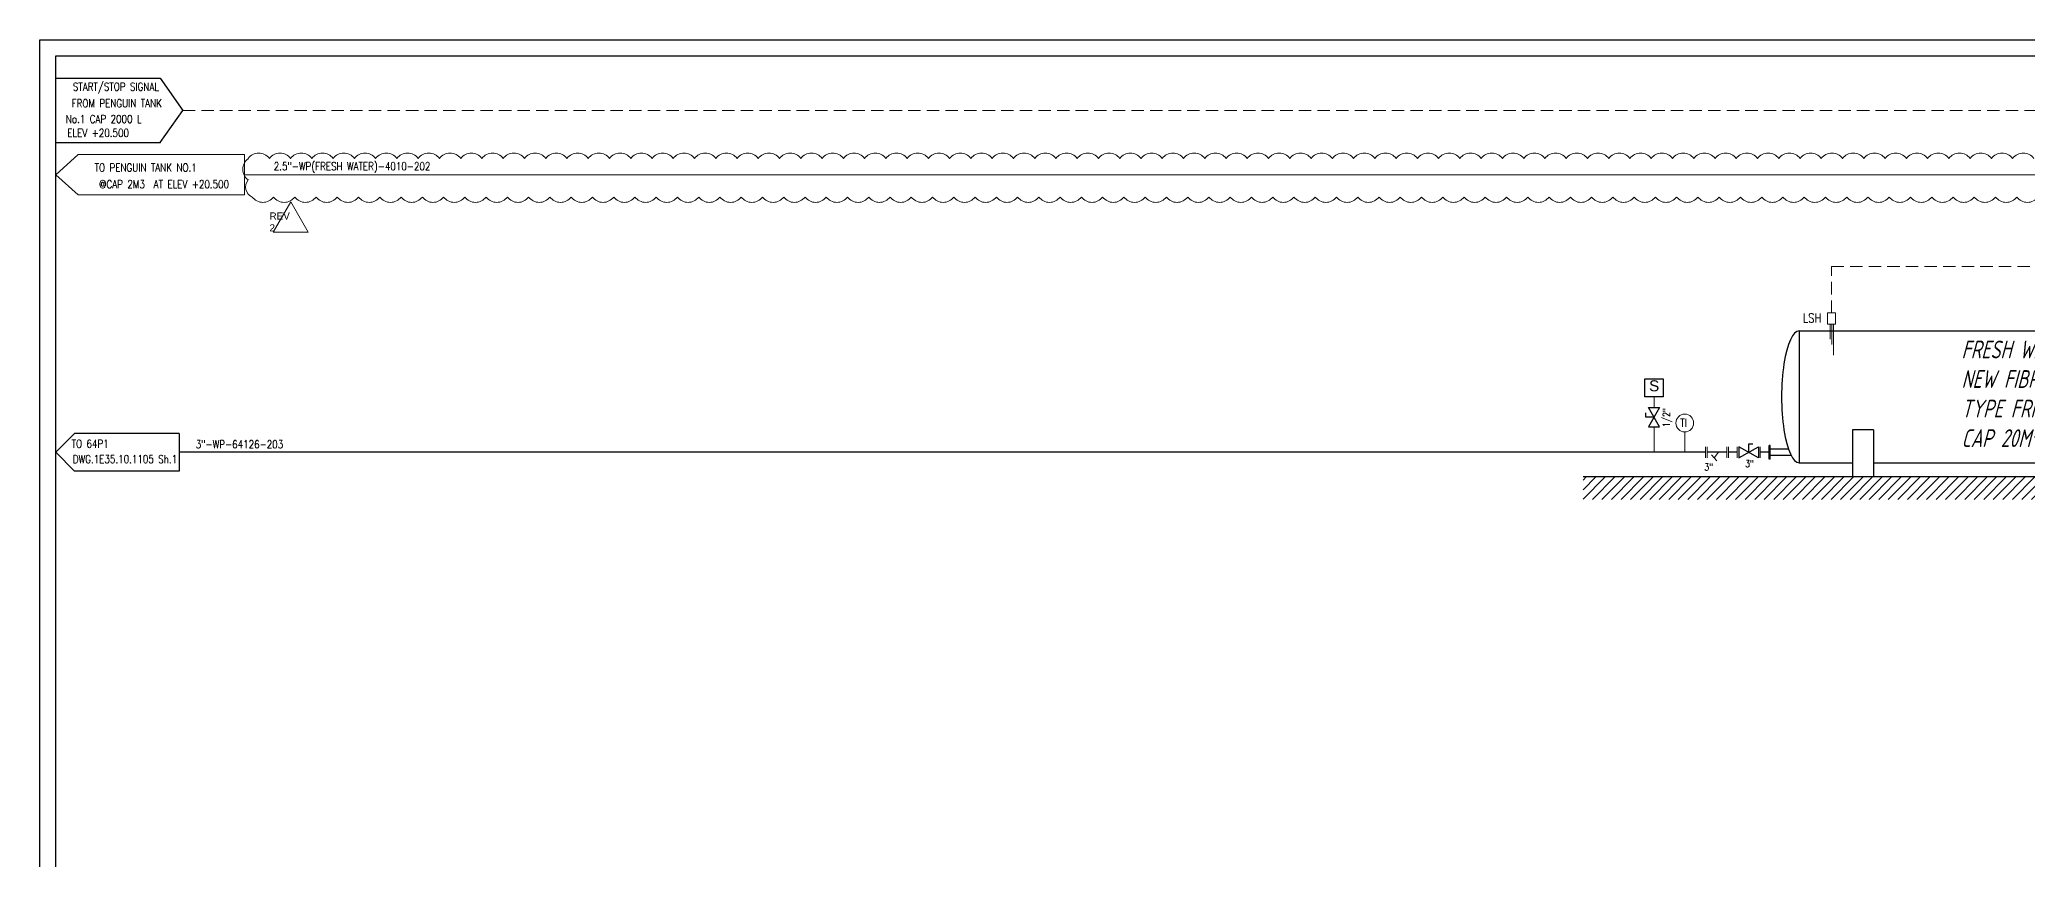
# Model space of a CAD drawing. Extents: x -29512 to 147477, y -5232 to 39709.
# Drawn here: x 140520.8 to 140801.3, y 8057.7 to 8173.2 of the extents above; entities that cross this region are included whole.
import ezdxf
from ezdxf.enums import TextEntityAlignment as Align

# ---------------------------------------------------------------- set-up
doc = ezdxf.new("R2010")
doc.units = 0
doc.linetypes.add('HIDDEN', pattern=[0.375, 0.25, -0.125])
doc.layers.get('0').update_dxf_attribs({"linetype": 'CONTINUOUS'})
doc.layers.add('DIMENSION', color=3, linetype='CONTINUOUS')
doc.layers.add('S', color=7, linetype='CONTINUOUS')
doc.layers.add('FITTING', color=7, linetype='CONTINUOUS', lineweight=13)
doc.layers.add('TAG', color=140, linetype='CONTINUOUS', lineweight=13)
doc.styles.add('A3', font='arial.ttf', dxfattribs={"height": 0.3})
doc.styles.add('C4', font='COMPLEX', dxfattribs={"height": 0.4})
doc.styles.add('Romans100', font='romans.shx', dxfattribs={"width": 0.8, "height": 200})
doc.styles.add('S', font='ITALIC', dxfattribs={"height": 6})
doc.styles.add('S25', font='SIMPLEX', dxfattribs={"width": 0.8, "height": 0.25})
doc.styles.add('STYLE4', font='isocp.shx', dxfattribs={"width": 0.8, "oblique": 15, "height": 2})

# ---------------------------------------------------------------- blocks, each defined once
blk = doc.blocks.new('PRESA', base_point=(1.75, 0.1))
for p, q in [((1.5, 0.1), (1.5, 0.6)), ((1.5, 0.6), (2, 0.6)), ((2, 0.6), (2, 0.1)), ((2, 0.1), (1.5, 0.1))]:
    blk.add_line(p, q)
at = {"style": 'S', "width": 1.2}
blk.add_attdef('1', text='', height=0.3, dxfattribs=at).set_placement((1.75, 0.2), align=Align.CENTER)

msp = doc.modelspace()

# ---------------------------------------------------------------- hatches: boundary and pattern name
at = {"layer": 'DIMENSION', "linetype": 'ByBlock', "ltscale": 0.5}
h = msp.add_hatch(dxfattribs=at)
h.set_pattern_fill('ANSI31', color=0, scale=0.3, style=0)
h.set_pattern_definition([(45, (66.4728, -724.9901), (-0.673519209, 0.673519209), [])])
h.paths.add_polyline_path([(140836.8579, 8108.3877), (140738.5653, 8108.3877), (140738.5653, 8111.5531), (140836.8579, 8111.5531)])

# ---------------------------------------------------------------- linework, layer by layer
for p, q in [((140523.0416, 8167.7981), (140537.7965, 8167.7981)), ((140537.7965, 8167.7981), (140540.9687, 8163.2482)), ((140523.0416, 8158.6983), (140537.8256, 8158.6983)), ((140747.4126, 8119.9957), (140747.4126, 8120.5858)), ((140748.5928, 8119.9957), (140747.4126, 8119.9957)), ((140747.806, 8121.3726), (140749.3797, 8121.3726)), ((140749.3797, 8121.3726), (140747.806, 8118.6188)), ((140749.3797, 8118.6188), (140747.806, 8121.3726)), ((140525.6899, 8117.6791), (140523.0416, 8115.0308)), ((140540.4448, 8117.6791), (140525.6899, 8117.6791)), ((140540.4448, 8117.6791), (140540.4448, 8112.3825)), ((140747.806, 8118.6188), (140749.3797, 8118.6188)), ((140523.0416, 8115.0308), (140525.6899, 8112.3825)), ((140760.5654, 8115.8176), (140760.5654, 8114.244)), ((140763.3192, 8114.244), (140760.5654, 8115.8176)), ((140760.5654, 8114.244), (140763.3192, 8115.8176)), ((140761.9423, 8116.211), (140762.5324, 8116.211)), ((140761.9423, 8115.0308), (140761.9423, 8116.211)), ((140763.3192, 8115.8176), (140763.3192, 8114.244)), ((140540.4448, 8112.3825), (140525.6899, 8112.3825))]:
    msp.add_line(p, q)
at = {"color": 1, "lineweight": 20}
for p, q in [((140556.2424, 8150.3296), (140553.7494, 8146.0754)), ((140556.2424, 8150.3296), (140558.6511, 8146.0754)), ((140553.7494, 8146.0754), (140558.6511, 8146.0754))]:
    msp.add_line(p, q, dxfattribs=at)
at = {"color": 1, "lineweight": 5}
for p, q in [((140773.4595, 8133.1072), (140773.4595, 8130.9716)), ((140773.6795, 8133.1072), (140773.6795, 8130.2408)), ((140773.9103, 8133.1072), (140773.9103, 8128.7338))]:
    msp.add_line(p, q, dxfattribs=at)
at = {"lineweight": 15}
for p, q in [((140756.0877, 8115.0306), (140758.8415, 8115.0311)), ((140756.6721, 8114.6771), (140757.4346, 8113.827)), ((140757.6751, 8115.0308), (140757.0533, 8114.2521))]:
    msp.add_line(p, q, dxfattribs=at)
at = {"color": 1, "lineweight": 5}
msp.add_lwpolyline([(140773.0766, 8134.6808), (140774.1791, 8134.6808), (140774.1791, 8133.1072), (140773.0766, 8133.1072)], close=True, dxfattribs=at)
at = {"lineweight": 15}
for points in [[(140756.0877, 8115.8169), (140756.0877, 8114.2433)], [(140758.8415, 8115.8169), (140758.8415, 8114.2433)]]:
    msp.add_lwpolyline(points, dxfattribs=at)
at = {"layer": 'DIMENSION', "color": 0, "linetype": 'ByBlock', "ltscale": 0.5}
for p, q in [((140537.7674, 8158.6983), (140540.9687, 8163.2482)), ((140755.8572, 8115.0308), (140540.4448, 8115.0308)), ((140758.8415, 8115.0308), (140756.0877, 8115.0308)), ((140760.3349, 8115.0308), (140759.072, 8115.0308)), ((140764.8304, 8115.0308), (140763.5497, 8115.0308)), ((140836.6393, 8111.5531), (140738.5961, 8111.5531))]:
    msp.add_line(p, q, dxfattribs=at)
at = {"layer": 'DIMENSION', "color": 4, "linetype": 'HIDDEN', "lineweight": 15, "ltscale": 7}
msp.add_line((140540.9687, 8163.2482), (140881.016, 8163.2482), dxfattribs=at)
at = {"layer": 'DIMENSION', "color": 4, "linetype": 'HIDDEN', "lineweight": 5, "ltscale": 7}
for p, q in [((140773.6278, 8134.6808), (140773.6278, 8141.225)), ((140773.6278, 8141.225), (140842.1901, 8141.225))]:
    msp.add_line(p, q, dxfattribs=at)
at = {"layer": 'DIMENSION', "color": 3, "linetype": 'ByBlock'}
for p, q in [((140769.0772, 8132.1531), (140769.0772, 8113.5531)), ((140769.0772, 8132.1531), (140814.0772, 8132.1531)), ((140776.5772, 8118.2031), (140776.5772, 8111.5531)), ((140779.5772, 8118.2031), (140776.5772, 8118.2031)), ((140779.5772, 8118.2031), (140779.5772, 8111.5531)), ((140769.0772, 8113.5531), (140776.5772, 8113.5531)), ((140779.5772, 8111.5531), (140776.5772, 8111.5531)), ((140779.5772, 8113.5531), (140803.5772, 8113.5531))]:
    msp.add_line(p, q, dxfattribs=at)
at = {"layer": 'DIMENSION', "color": 0, "linetype": 'ByBlock', "lineweight": 15, "ltscale": 0.5}
for p, q in [((140748.5928, 8121.3726), (140748.5928, 8122.8305)), ((140748.5928, 8115.0308), (140748.5928, 8118.6188)), ((140752.9166, 8115.0308), (140752.9166, 8117.905))]:
    msp.add_line(p, q, dxfattribs=at)
at = {"layer": 'DIMENSION', "color": 6, "linetype": 'ByBlock', "lineweight": 15, "ltscale": 0.5}
for p, q in [((140755.8572, 8115.8176), (140755.8572, 8114.244)), ((140759.072, 8115.8176), (140759.072, 8114.244)), ((140760.3349, 8115.8176), (140760.3349, 8114.244)), ((140763.5497, 8115.8176), (140763.5497, 8114.244))]:
    msp.add_line(p, q, dxfattribs=at)
at = {"layer": 'DIMENSION', "color": 3}
for p, q in [((140764.8304, 8114.0858), (140764.8304, 8115.9758)), ((140764.9904, 8115.9758), (140764.8304, 8115.9758)), ((140764.9904, 8114.0858), (140764.8304, 8114.0858)), ((140764.9904, 8114.0858), (140764.9904, 8115.9758))]:
    msp.add_line(p, q, dxfattribs=at)
at = {"layer": 'DIMENSION', "color": 3, "linetype": 'ByBlock', "ltscale": 5}
for p, q in [((140767.555, 8115.4758), (140764.9904, 8115.4758)), ((140767.9322, 8114.5858), (140764.9904, 8114.5858))]:
    msp.add_line(p, q, dxfattribs=at)
at = {"layer": 'DIMENSION', "color": 6, "linetype": 'ByBlock', "ltscale": 0.5}
msp.add_lwpolyline([(140940.7916, 7876.2005), (140520.7916, 7876.2005), (140520.7916, 8173.2005), (140940.7916, 8173.2005)], close=True, dxfattribs=at)
at = {"layer": 'DIMENSION', "color": 0, "linetype": 'ByBlock', "ltscale": 0.5}
msp.add_lwpolyline([(140523.0416, 8170.9505), (140938.5416, 8170.9505), (140938.5416, 7878.4505), (140523.0416, 7878.4505)], close=True, dxfattribs=at)
at = {"layer": 'DIMENSION', "color": 0, "linetype": 'ByBlock', "lineweight": 15, "ltscale": 0.5}
msp.add_circle((140752.9166, 8119.1587), 1.2537, dxfattribs=at)
at = {"layer": 'DIMENSION', "color": 3, "linetype": 'ByBlock'}
msp.add_ellipse((140769.0772, 8122.8531), major_axis=(0, -9.3), ratio=0.2688172, start_param=3.14159265, end_param=6.28318531, dxfattribs=at)
at = {"layer": 'FITTING', "linetype": 'ByBlock', "ltscale": 0.5}
for p, q in [((140523.0416, 8167.7981), (140523.0416, 8158.6983)), ((140549.7016, 8154.1755), (140857.5148, 8154.1755))]:
    msp.add_line(p, q, dxfattribs=at)
msp.add_lwpolyline([(140549.7016, 8151.3342), (140549.7016, 8157.0168), (140526.2137, 8157.0168), (140523.0416, 8154.1755), (140526.2137, 8151.3342)], close=True, dxfattribs=at)
at = {"layer": 'FITTING', "color": 6, "linetype": 'ByBlock', "ltscale": 0.5}
msp.add_lwpolyline([(140802.7794, 8151.0198, -0.5), (140799.7794, 8151.0198, -0.5), (140796.7794, 8151.0198, -0.5), (140793.7794, 8151.0198, -0.5), (140790.7794, 8151.0198, -0.5), (140787.7794, 8151.0198, -0.5), (140784.7794, 8151.0198, -0.5), (140781.7794, 8151.0198, -0.5), (140778.7794, 8151.0198, -0.5), (140775.7794, 8151.0198, -0.5), (140772.7794, 8151.0198, -0.5), (140769.7794, 8151.0198, -0.5), (140766.7794, 8151.0198, -0.5), (140763.7794, 8151.0198, -0.5), (140760.7794, 8151.0198, -0.5), (140757.7794, 8151.0198, -0.5), (140754.7794, 8151.0198, -0.5), (140751.7794, 8151.0198, -0.5), (140748.7794, 8151.0198, -0.5), (140745.7794, 8151.0198, -0.5), (140742.7794, 8151.0198, -0.5), (140739.7794, 8151.0198, -0.5), (140736.7794, 8151.0198, -0.5), (140733.7794, 8151.0198, -0.5), (140730.7794, 8151.0198, -0.5), (140727.7794, 8151.0198, -0.5), (140724.7794, 8151.0198, -0.5), (140721.7794, 8151.0198, -0.5), (140718.7794, 8151.0198, -0.5), (140715.7794, 8151.0198, -0.5), (140712.7794, 8151.0198, -0.5), (140709.7794, 8151.0198, -0.5), (140706.7794, 8151.0198, -0.5), (140703.7794, 8151.0198, -0.5), (140700.7794, 8151.0198, -0.5), (140697.7794, 8151.0198, -0.5), (140694.7794, 8151.0198, -0.5), (140691.7794, 8151.0198, -0.5), (140688.7794, 8151.0198, -0.5), (140685.7794, 8151.0198, -0.5), (140682.7794, 8151.0198, -0.5), (140679.7794, 8151.0198, -0.5), (140676.7794, 8151.0198, -0.5), (140673.7794, 8151.0198, -0.5), (140670.7794, 8151.0198, -0.5), (140667.7794, 8151.0198, -0.5), (140664.7794, 8151.0198, -0.5), (140661.7794, 8151.0198, -0.5), (140658.7794, 8151.0198, -0.5), (140655.7794, 8151.0198, -0.5), (140652.7794, 8151.0198, -0.5), (140649.7794, 8151.0198, -0.5), (140646.7794, 8151.0198, -0.5), (140643.7794, 8151.0198, -0.5), (140640.7794, 8151.0198, -0.5), (140637.7794, 8151.0198, -0.5), (140634.7794, 8151.0198, -0.5), (140631.7794, 8151.0198, -0.5), (140628.7794, 8151.0198, -0.5), (140625.7794, 8151.0198, -0.5), (140622.7794, 8151.0198, -0.5), (140619.7794, 8151.0198, -0.5), (140616.7794, 8151.0198, -0.5), (140613.7794, 8151.0198, -0.5), (140610.7794, 8151.0198, -0.5), (140607.7794, 8151.0198, -0.5), (140604.7794, 8151.0198, -0.5), (140601.7794, 8151.0198, -0.5), (140598.7794, 8151.0198, -0.5), (140595.7794, 8151.0198, -0.5), (140592.7794, 8151.0198, -0.5), (140589.7794, 8151.0198, -0.5), (140586.7794, 8151.0198, -0.5), (140583.7794, 8151.0198, -0.5), (140580.7794, 8151.0198, -0.5), (140577.7794, 8151.0198, -0.5), (140574.7794, 8151.0198, -0.5), (140571.7794, 8151.0198, -0.5), (140568.7794, 8151.0198, -0.5), (140565.7794, 8151.0198, -0.5), (140562.7794, 8151.0198, -0.5), (140559.7794, 8151.0198, -0.5), (140556.7794, 8151.0198, -0.5), (140553.7794, 8151.0198, -0.5), (140550.7794, 8151.0198, -0.5), (140550.1912, 8153.4316, -0.5), (140550.1912, 8156.4316), (140550.1912, 8156.4794, -0.5), (140553.1912, 8156.4794, -0.5), (140556.1912, 8156.4794, -0.5), (140559.1912, 8156.4794, -0.5), (140562.1912, 8156.4794, -0.5), (140565.1912, 8156.4794, -0.5), (140568.1912, 8156.4794, -0.5), (140571.1912, 8156.4794, -0.5), (140574.1912, 8156.4794, -0.5), (140577.1912, 8156.4794, -0.5), (140580.1912, 8156.4794, -0.5), (140583.1912, 8156.4794, -0.5), (140586.1912, 8156.4794, -0.5), (140589.1912, 8156.4794, -0.5), (140592.1912, 8156.4794, -0.5), (140595.1912, 8156.4794, -0.5), (140598.1912, 8156.4794, -0.5), (140601.1912, 8156.4794, -0.5), (140604.1912, 8156.4794, -0.5), (140607.1912, 8156.4794, -0.5), (140610.1912, 8156.4794, -0.5), (140613.1912, 8156.4794, -0.5), (140616.1912, 8156.4794, -0.5), (140619.1912, 8156.4794, -0.5), (140622.1912, 8156.4794, -0.5), (140625.1912, 8156.4794, -0.5), (140628.1912, 8156.4794, -0.5), (140631.1912, 8156.4794, -0.5), (140634.1912, 8156.4794, -0.5), (140637.1912, 8156.4794, -0.5), (140640.1912, 8156.4794, -0.5), (140643.1912, 8156.4794, -0.5), (140646.1912, 8156.4794, -0.5), (140649.1912, 8156.4794, -0.5), (140652.1912, 8156.4794, -0.5), (140655.1912, 8156.4794, -0.5), (140658.1912, 8156.4794, -0.5), (140661.1912, 8156.4794, -0.5), (140664.1912, 8156.4794, -0.5), (140667.1912, 8156.4794, -0.5), (140670.1912, 8156.4794, -0.5), (140673.1912, 8156.4794, -0.5), (140676.1912, 8156.4794, -0.5), (140679.1912, 8156.4794, -0.5), (140682.1912, 8156.4794, -0.5), (140685.1912, 8156.4794, -0.5), (140688.1912, 8156.4794, -0.5), (140691.1912, 8156.4794, -0.5), (140694.1912, 8156.4794, -0.5), (140697.1912, 8156.4794, -0.5), (140700.1912, 8156.4794, -0.5), (140703.1912, 8156.4794, -0.5), (140706.1912, 8156.4794, -0.5), (140709.1912, 8156.4794, -0.5), (140712.1912, 8156.4794, -0.5), (140715.1912, 8156.4794, -0.5), (140718.1912, 8156.4794, -0.5), (140721.1912, 8156.4794, -0.5), (140724.1912, 8156.4794, -0.5), (140727.1912, 8156.4794, -0.5), (140730.1912, 8156.4794, -0.5), (140733.1912, 8156.4794, -0.5), (140736.1912, 8156.4794, -0.5), (140739.1912, 8156.4794, -0.5), (140742.1912, 8156.4794, -0.5), (140745.1912, 8156.4794, -0.5), (140748.1912, 8156.4794, -0.5), (140751.1912, 8156.4794, -0.5), (140754.1912, 8156.4794, -0.5), (140757.1912, 8156.4794, -0.5), (140760.1912, 8156.4794, -0.5), (140763.1912, 8156.4794, -0.5), (140766.1912, 8156.4794, -0.5), (140769.1912, 8156.4794, -0.5), (140772.1912, 8156.4794, -0.5), (140775.1912, 8156.4794, -0.5), (140778.1912, 8156.4794, -0.5), (140781.1912, 8156.4794, -0.5), (140784.1912, 8156.4794, -0.5), (140787.1912, 8156.4794, -0.5), (140790.1912, 8156.4794, -0.5), (140793.1912, 8156.4794, -0.5), (140796.1912, 8156.4794, -0.5), (140799.1912, 8156.4794, -0.5), (140802.1912, 8156.4794, -0.5)], format="xyb", dxfattribs=at)

# ---------------------------------------------------------------- block references
at = {"lineweight": 15}
ref = msp.add_blockref('PRESA', (140748.5928, 8122.8305), dxfattribs=dict(at, xscale=5.162921723793261, yscale=5.162921723822365, zscale=5.162921723825171))
ref.add_attrib('1', 'S', dxfattribs={"height": 1.5489, "style": 'A3'}).set_placement((140748.6052, 8123.6359), align=Align.CENTER)

# ---------------------------------------------------------------- texts
at = {"color": 1, "lineweight": 25, "insert": (140553.2129, 8148.8527), "char_height": 1, "width": 6.090532, "attachment_point": 1, "style": 'C4'}
msp.add_mtext('{\\f@Arial Unicode MS|b0|i0|c0|p34;REV\\P2}', dxfattribs=at)
at = {"layer": 'DIMENSION', "color": 3, "insert": (140791.9771, 8130.7814), "char_height": 2.5, "attachment_point": 1, "style": 'STYLE4'}
msp.add_mtext('FRESH WATERTANK\\PNEW FIBRE STORAGE \\PTYPE FRP HORIZONTAL\\PCAP 20M³', dxfattribs=at)
at = {"layer": 'S', "lineweight": 15, "style": 'S25', "width": 0.8}
for s, height, p in [('START/STOP SIGNAL', 1.129135, (140537.6193, 8166.0225)), ('FROM PENGUIN TANK', 1.129135, (140538.03, 8163.6796)), ('No.1 CAP 2000 L ', 1.129135, (140535.7804, 8161.4622)), ('ELEV +20.500', 1.129135, (140533.3863, 8159.506)), ('TO PENGUIN TANK NO.1', 1.129135, (140542.9422, 8154.6137)), ('@CAP 2M3  AT ELEV +20.500', 1.129135, (140547.5093, 8152.2709)), ('TI', 1.12913, (140753.2151, 8118.6425)), ('3"-WP-64126-203', 1.129135, (140555.1433, 8115.5947))]:
    msp.add_text(s, height=height, dxfattribs=at).set_placement(p, align=Align.RIGHT)
at = {"layer": 'S', "style": 'S25', "width": 0.8}
for s, height, p in [('2.5"-WP(FRESH WATER)-4010-202', 1.129135, (140575.9152, 8154.8037)), ('TO 64P1', 1.12913, (140530.5238, 8115.6747)), ('DWG.1E35.10.1105 Sh.1', 1.129135, (140540.1788, 8113.5042)), ('3"', 1, (140762.6776, 8112.939)), ('3"', 1, (140756.9146, 8112.447))]:
    msp.add_text(s, height=height, dxfattribs=at).set_placement(p, align=Align.RIGHT)
msp.add_text('1/2"', height=1, rotation=90, dxfattribs=at).set_placement((140750.8219, 8121.2526), align=Align.RIGHT)
at = {"layer": 'TAG', "lineweight": 5, "insert": (140770.9007, 8133.9576), "char_height": 1.27512, "width": 3.63475, "attachment_point": 5, "style": 'Romans100'}
msp.add_mtext('LSH', dxfattribs=at)

doc.saveas('drawing.dxf')
